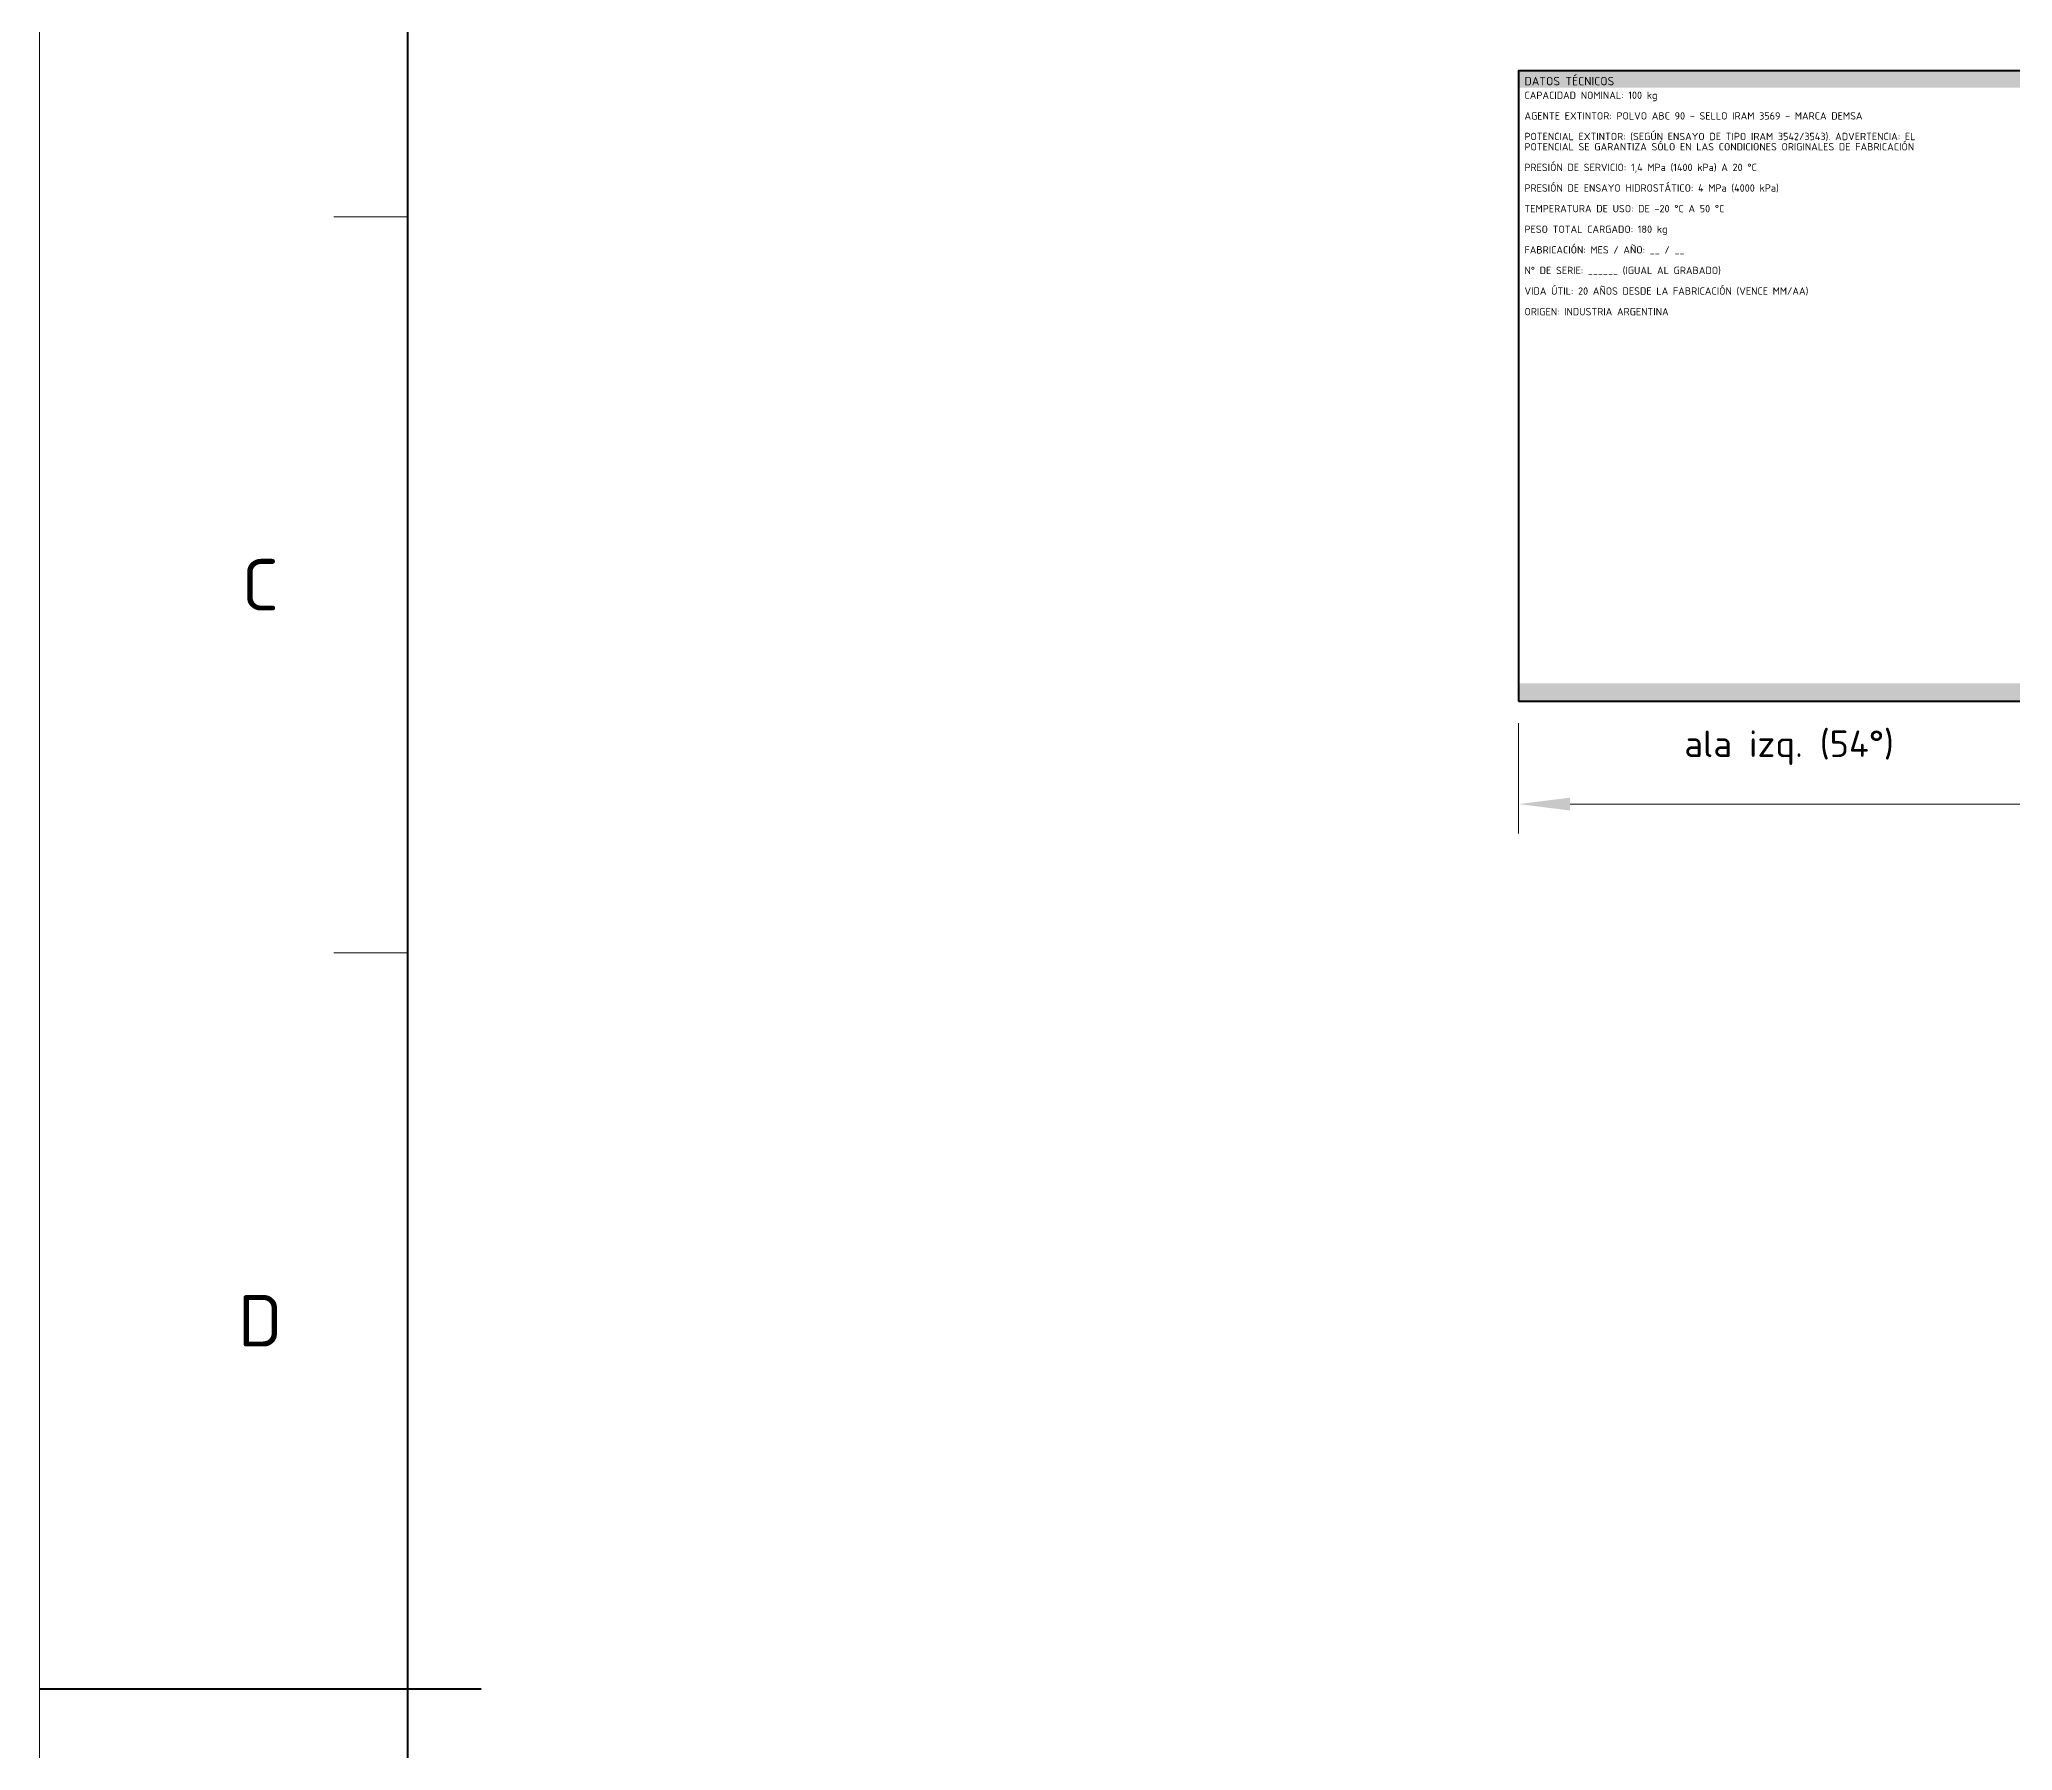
# Model space of a CAD drawing. Header units: millimetres. Extents: x 0 to 2382, y 0 to 420.
# Drawn here: x 1788 to 1922, y 205.8 to 322 of the extents above; entities that cross this region are included whole.
import ezdxf
from ezdxf.enums import TextEntityAlignment as Align

# ---------------------------------------------------------------- set-up
doc = ezdxf.new("R2010")
doc.units = ezdxf.units.MM
for name, color, linetype, lineweight in [('01-VISIBLE', 7, 'CONTINUOUS', 70), ('04-COTA', 3, 'CONTINUOUS', 18), ('06-TEXTO', 7, 'CONTINUOUS', 25), ('07-RECUADRO', 7, 'CONTINUOUS', 70), ('08-FINA', 5, 'CONTINUOUS', 18), ('13-GRAFICA', 30, 'CONTINUOUS', 18)]:
    doc.layers.add(name, color=color, linetype=linetype, lineweight=lineweight)
doc.styles.add('ISO3098', font='isocpeur.ttf')
doc.dimstyles.new('FLAMA-IRAM', dxfattribs={"dimtxt": 3.5, "dimasz": 3.5, "dimexe": 2, "dimexo": 1.5, "dimgap": 1, "dimtad": 1, "dimdec": 1, "dimtxsty": 'ISO3098', "dimblk": 'IRAM_FLECHA', "dimblk1": 'IRAM_FLECHA', "dimblk2": 'IRAM_FLECHA', "dimcen": 2.5, "dimclrd": 256, "dimclre": 256, "dimclrt": 256, "dimazin": 3, "dimtfac": 1, "dimtmove": 0, "dimatfit": 3, "dimlwd": 18, "dimlwe": 18})

# ---------------------------------------------------------------- blocks, each defined once
blk = doc.blocks.new('IRAM_FLECHA')
blk.add_solid([(0, 0), (-1, 0.125), (-1, -0.125)])

msp = doc.modelspace()

# ---------------------------------------------------------------- hatches: boundary and pattern name
at = {"layer": '13-GRAFICA', "true_color": 0xc81e2d}
h = msp.add_hatch(color=7, dxfattribs=at)
h.dxf.hatch_style = 1
h.paths.add_polyline_path([(1925.243, 318.767), (1925.243, 319.902), (1888.487, 319.902), (1888.487, 318.767)])
h = msp.add_hatch(color=7, dxfattribs=at)
h.dxf.hatch_style = 1
h.paths.add_polyline_path([(2035.513, 277.098), (2035.513, 278.298), (1888.487, 278.298), (1888.487, 277.098)])

# ---------------------------------------------------------------- linework, layer by layer
at = {"layer": '01-VISIBLE'}
msp.add_lwpolyline([(1888.487, 277.098), (2035.513, 277.098), (2035.513, 319.902), (1888.487, 319.902)], close=True, dxfattribs=at)
at = {"layer": '07-RECUADRO'}
msp.add_line((1788, 210), (1818, 210), dxfattribs=at)
msp.add_lwpolyline([(1813, 10), (2372, 10), (2372, 410), (1813, 410)], close=True, dxfattribs=at)
at = {"layer": '08-FINA'}
for p, q in [((1813, 310), (1808, 310)), ((1813, 260), (1808, 260))]:
    msp.add_line(p, q, dxfattribs=at)
msp.add_lwpolyline([(1788, 0), (2382, 0), (2382, 420), (1788, 420)], close=True, dxfattribs=at)

# ---------------------------------------------------------------- texts
at = {"layer": '06-TEXTO', "style": 'ISO3098'}
for s, p in [('C', (1803, 285)), ('D', (1803, 235))]:
    msp.add_text(s, height=3.5, dxfattribs=at).set_placement(p, align=Align.MIDDLE_CENTER)
at = {"layer": '08-FINA', "style": 'ISO3098'}
msp.add_text('ala izq. (54°)', height=1.8, dxfattribs=at).set_placement((1906.865, 275.098), align=Align.TOP_CENTER)
at = {"layer": '13-GRAFICA', "true_color": 0xffffff, "style": 'ISO3098'}
msp.add_text('DATOS TÉCNICOS', height=0.575, dxfattribs=at).set_placement((1888.887, 319.502), align=Align.TOP_LEFT)
at = {"layer": '13-GRAFICA', "true_color": 0x191919, "style": 'ISO3098'}
for s, p in [('CAPACIDAD NOMINAL: 100 kg', (1888.887, 318.502)), ('AGENTE EXTINTOR: POLVO ABC 90 - SELLO IRAM 3569 - MARCA DEMSA', (1888.887, 317.102)), ('POTENCIAL EXTINTOR: (SEGÚN ENSAYO DE TIPO IRAM 3542/3543). ADVERTENCIA: EL', (1888.887, 315.702)), ('POTENCIAL SE GARANTIZA SÓLO EN LAS CONDICIONES ORIGINALES DE FABRICACIÓN', (1888.887, 315.002)), ('PRESIÓN DE SERVICIO: 1,4 MPa (1400 kPa) A 20 °C', (1888.887, 313.602)), ('PRESIÓN DE ENSAYO HIDROSTÁTICO: 4 MPa (4000 kPa)', (1888.887, 312.202)), ('TEMPERATURA DE USO: DE -20 °C A 50 °C', (1888.887, 310.802)), ('PESO TOTAL CARGADO: 180 kg', (1888.887, 309.402)), ('FABRICACIÓN: MES / AÑO: __ / __', (1888.887, 308.002)), ('N° DE SERIE: ______ (IGUAL AL GRABADO)', (1888.887, 306.602)), ('VIDA ÚTIL: 20 AÑOS DESDE LA FABRICACIÓN (VENCE MM/AA)', (1888.887, 305.202)), ('ORIGEN: INDUSTRIA ARGENTINA', (1888.887, 303.802))]:
    msp.add_text(s, height=0.5, dxfattribs=at).set_placement(p, align=Align.TOP_LEFT)

# ---------------------------------------------------------------- dimensions: what is measured, and where the dimension line sits
at = {"layer": '04-COTA'}
msp.add_linear_dim(base=(1888.487, 270.098), p1=(1888.487, 277.098), p2=(2035.513, 277.098), dimstyle='FLAMA-IRAM', override={"dimlfac": 5}, dxfattribs=at).render()

doc.saveas('drawing.dxf')
